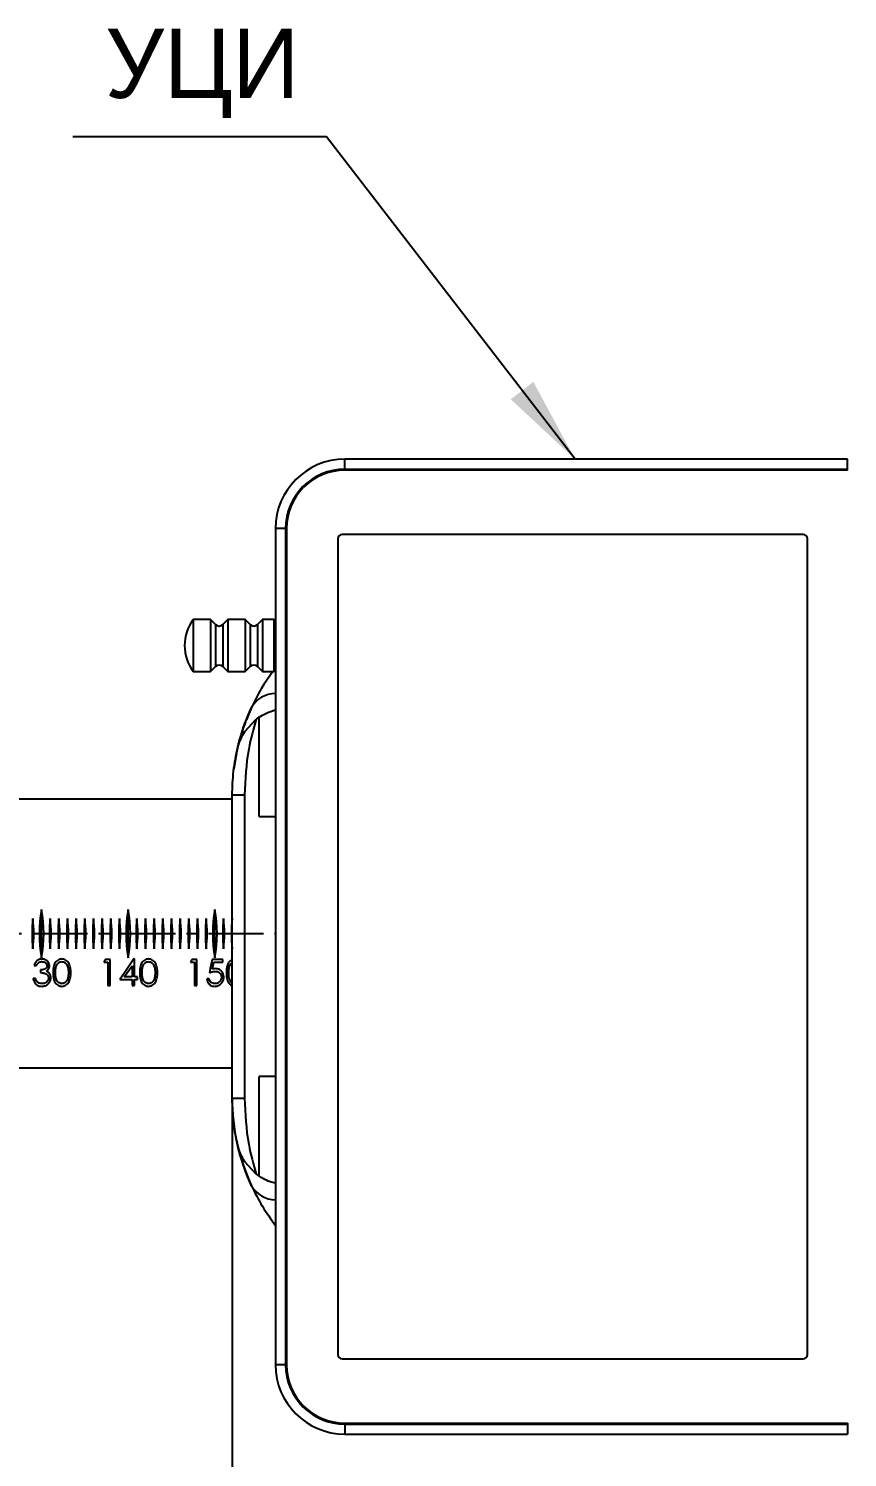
# Model space of a CAD drawing. Header units: millimetres. Extents: x -406 to 1097, y -706 to 717.
# Drawn here: x 256.9 to 351.4, y 205.6 to 370.5 of the extents above; entities that cross this region are included whole.
import ezdxf

# ---------------------------------------------------------------- set-up
doc = ezdxf.new("R2010")
doc.units = ezdxf.units.MM
doc.header["$PDSIZE"] = -1
doc.linetypes.add('CENTER', pattern=[10.16, 6.35, -1.27, 1.27, -1.27])
doc.dimstyles.new('ISO-25', dxfattribs={"dimtxt": 10, "dimasz": 10, "dimexe": 1.25, "dimexo": 0.625, "dimgap": 1.5, "dimtad": 1, "dimdec": 1, "dimtxsty": 'Standard', "dimcen": 2.5, "dimclrd": 1, "dimclre": 1, "dimclrt": 1, "dimadec": 0, "dimazin": 0, "dimtfac": 1, "dimtdec": 1, "dimtmove": 0, "dimatfit": 3, "dimfxl": 0, "dimarcsym": 0})

# ---------------------------------------------------------------- blocks, each defined once
blk = doc.blocks.new('*D2')
at = {"color": 1, "lineweight": -2, "transparency": 16777216}
for p, q in [((280.43, 246.41), (280.43, 171.3)), ((460.43, 238.41), (460.43, 171.3)), ((450.43, 172.55), (290.43, 172.55))]:
    blk.add_line(p, q, dxfattribs=at)
at = {"color": 1, "transparency": 16777216}
for points in [[(290.43, 174.21), (290.43, 170.88), (280.43, 172.55)], [(450.43, 174.21), (450.43, 170.88), (460.43, 172.55)]]:
    blk.add_solid(points, dxfattribs=at)
at = {"layer": 'Defpoints', "color": 0, "transparency": 16777216}
for p in [(280.43, 247.04), (460.43, 239.04), (280.43, 172.55)]:
    blk.add_point(p, dxfattribs=at)
at = {"color": 1, "transparency": 16777216, "insert": (370.43, 179.05), "char_height": 10, "attachment_point": 5}
blk.add_mtext('180', dxfattribs=at)
blk = doc.blocks.new('*D11')
at = {"color": 1, "lineweight": -2, "transparency": 16777216}
for p, q in [((128.43, 247.01), (128.43, 171.3)), ((280.43, 246.41), (280.43, 171.3)), ((138.43, 172.55), (270.43, 172.55))]:
    blk.add_line(p, q, dxfattribs=at)
at = {"color": 1, "transparency": 16777216}
for points in [[(138.43, 174.21), (138.43, 170.88), (128.43, 172.55)], [(270.43, 174.21), (270.43, 170.88), (280.43, 172.55)]]:
    blk.add_solid(points, dxfattribs=at)
at = {"layer": 'Defpoints', "color": 0, "transparency": 16777216}
for p in [(128.43, 247.64), (280.43, 247.04), (280.43, 172.55)]:
    blk.add_point(p, dxfattribs=at)
at = {"color": 1, "transparency": 16777216, "insert": (204.43, 179.05), "char_height": 10, "attachment_point": 5}
blk.add_mtext('152', dxfattribs=at)
blk = doc.blocks.new('*D12')
at = {"color": 1, "lineweight": -2, "transparency": 16777216}
for p, q in [((-96.57, 249.55), (-96.57, 137.51)), ((460.43, 238.41), (460.43, 137.51)), ((-86.57, 138.76), (450.43, 138.76))]:
    blk.add_line(p, q, dxfattribs=at)
at = {"color": 1, "transparency": 16777216}
for points in [[(-86.57, 140.43), (-86.57, 137.1), (-96.57, 138.76)], [(450.43, 140.43), (450.43, 137.1), (460.43, 138.76)]]:
    blk.add_solid(points, dxfattribs=at)
at = {"layer": 'Defpoints', "color": 0, "transparency": 16777216}
for p in [(-96.57, 250.17), (460.43, 239.04), (460.43, 138.76)]:
    blk.add_point(p, dxfattribs=at)
at = {"color": 1, "transparency": 16777216, "insert": (85.59, 145.26), "char_height": 10, "attachment_point": 5}
blk.add_mtext('557', dxfattribs=at)

msp = doc.modelspace()

# ---------------------------------------------------------------- linework, layer by layer
for p, q in [((351.43, 320.79), (293.43, 320.79)), ((293.43, 319.51), (293.43, 320.79)), ((293.43, 319.62), (293.43, 320.79)), ((351.43, 319.51), (351.43, 320.79)), ((351.43, 319.62), (351.43, 320.79)), ((351.43, 319.62), (293.43, 319.62)), ((351.43, 319.51), (293.43, 319.51)), ((285.43, 312.79), (285.43, 216.29)), ((286.7, 312.79), (285.43, 312.79)), ((286.59, 312.79), (285.43, 312.79)), ((286.59, 312.79), (286.59, 216.29)), ((286.7, 312.79), (286.7, 216.29)), ((346.33, 312.09), (293.13, 312.09)), ((292.63, 311.59), (292.63, 217.49)), ((346.83, 217.49), (346.83, 311.59)), ((277.93, 302.29), (275.93, 302.29)), ((275.93, 302.29), (275.93, 296.29)), ((278.5, 301.71), (277.93, 302.29)), ((277.93, 302.29), (277.93, 296.29)), ((279.93, 302.29), (279.35, 301.71)), ((281.93, 302.29), (279.93, 302.29)), ((279.93, 302.29), (279.93, 296.29)), ((282.5, 301.71), (281.93, 302.29)), ((281.93, 302.29), (281.93, 296.29)), ((283.93, 302.29), (283.35, 301.71)), ((285.29, 302.29), (283.93, 302.29)), ((283.93, 302.29), (283.93, 296.29)), ((285.43, 302.05), (285.29, 302.29)), ((285.29, 302.18), (285.29, 302.29)), ((285.29, 296.29), (285.29, 302.18)), ((278.5, 301.71), (278.5, 296.86)), ((279.35, 301.71), (279.35, 296.86)), ((282.5, 301.71), (282.5, 296.86)), ((283.35, 301.71), (283.35, 296.86)), ((277.93, 296.29), (278.5, 296.86)), ((279.35, 296.86), (279.93, 296.29)), ((281.93, 296.29), (282.5, 296.86)), ((283.35, 296.86), (283.93, 296.29)), ((275.93, 296.29), (277.93, 296.29)), ((279.93, 296.29), (281.93, 296.29)), ((283.93, 296.29), (285.29, 296.29)), ((285.29, 296.29), (285.43, 296.52)), ((281.89, 289.37), (283.21, 290.79)), ((283.54, 279.54), (283.54, 291.02)), ((280.43, 282.04), (281.84, 282.04)), ((280.43, 247.04), (280.43, 282.04)), ((281.84, 282.04), (281.84, 247.04)), ((280.43, 281.54), (128.43, 281.54)), ((283.54, 279.54), (285.43, 279.54)), ((258.43, 263.27), (258.43, 268.81)), ((268.43, 263.27), (268.43, 268.81)), ((278.43, 263.27), (278.43, 268.81)), ((257.43, 267.8), (257.43, 264.28)), ((259.43, 267.8), (259.43, 264.28)), ((260.43, 267.8), (260.43, 264.28)), ((261.43, 267.8), (261.43, 264.28)), ((262.43, 267.8), (262.43, 264.28)), ((263.43, 267.8), (263.43, 264.28)), ((264.43, 267.8), (264.43, 264.28)), ((265.43, 267.8), (265.43, 264.28)), ((266.43, 267.8), (266.43, 264.28)), ((267.43, 267.8), (267.43, 264.28)), ((269.43, 267.8), (269.43, 264.28)), ((270.43, 267.8), (270.43, 264.28)), ((271.43, 267.8), (271.43, 264.28)), ((272.43, 267.8), (272.43, 264.28)), ((273.43, 267.8), (273.43, 264.28)), ((274.43, 267.8), (274.43, 264.28)), ((275.43, 267.8), (275.43, 264.28)), ((276.43, 267.8), (276.43, 264.28)), ((277.43, 267.8), (277.43, 264.28)), ((279.43, 267.8), (279.43, 264.28)), ((257.57, 262.35), (257.84, 262.35)), ((265.78, 263.04), (265.61, 262.73)), ((265.61, 262.73), (266.07, 262.73)), ((266.34, 263.04), (265.78, 263.04)), ((266.07, 262.73), (266.07, 260.04)), ((266.34, 260.04), (266.34, 263.04)), ((268.88, 262.34), (268.88, 261.04)), ((269.14, 263.12), (269.09, 263.12)), ((269.14, 261.04), (269.14, 263.12)), ((275.78, 263.04), (275.61, 262.73)), ((275.61, 262.73), (276.07, 262.73)), ((276.34, 263.04), (275.78, 263.04)), ((276.07, 262.73), (276.07, 260.04)), ((276.34, 260.04), (276.34, 263.04)), ((279.34, 263.04), (278.11, 263.04)), ((278.32, 262.73), (279.34, 262.73)), ((279.34, 262.73), (279.34, 263.04)), ((257.72, 260.85), (257.45, 260.85)), ((258.3, 261.85), (258.3, 261.54)), ((267.45, 260.73), (268.88, 260.73)), ((268.88, 261.04), (267.98, 261.04)), ((268.88, 260.73), (268.88, 260.04)), ((269.49, 261.04), (269.14, 261.04)), ((269.14, 260.04), (269.14, 260.73)), ((269.14, 260.73), (269.49, 260.73)), ((269.49, 260.73), (269.49, 261.04)), ((277.76, 260.81), (277.49, 260.81)), ((266.07, 260.04), (266.34, 260.04)), ((268.88, 260.04), (269.14, 260.04)), ((276.07, 260.04), (276.34, 260.04)), ((128.43, 250.54), (280.43, 250.54)), ((285.43, 249.54), (283.54, 249.54)), ((283.54, 238.06), (283.54, 249.54)), ((280.43, 247.04), (281.84, 247.04)), ((283.21, 238.29), (281.89, 239.71)), ((283.21, 238.29), (283.54, 238.06)), ((286.7, 216.29), (285.43, 216.29)), ((286.59, 216.29), (285.43, 216.29)), ((293.13, 216.99), (346.33, 216.99)), ((293.43, 209.56), (351.43, 209.56)), ((293.43, 209.56), (293.43, 208.29)), ((293.43, 209.45), (351.43, 209.45)), ((293.43, 209.45), (293.43, 208.29)), ((351.43, 209.56), (351.43, 208.29)), ((351.43, 209.45), (351.43, 208.29)), ((293.43, 208.29), (351.43, 208.29))]:
    msp.add_line(p, q)
at = {"color": 4, "linetype": 'CENTER'}
msp.add_line((-342.07, 266.04), (285.43, 266.04), dxfattribs=at)
at = {"flags": 128}
for points in [[(282.66, 292.13), (282.26, 291.22), (282.06, 290.73)], [(269.09, 263.12), (268.54, 262.31), (267.99, 261.51), (267.45, 260.73)], [(267.98, 261.04), (268.28, 261.47), (268.57, 261.9), (268.88, 262.34)], [(278.11, 263.04), (278, 262.53), (277.9, 262.03), (277.8, 261.54)], [(278.15, 261.94), (278.21, 262.2), (278.26, 262.47), (278.32, 262.73)]]:
    msp.add_lwpolyline(points, dxfattribs=at)
for centre, radius, start, end in [((293.43, 312.79), 8, 90, 180), ((293.43, 312.79), 6.84, 90, 180), ((293.43, 312.79), 6.73, 90, 180), ((293.13, 311.59), 0.5, 90, 180), ((346.33, 311.59), 0.5, 0, 90), ((279.93, 299.29), 5, 143.1301, 216.8699), ((278.93, 302.14), 0.6, 225, 315), ((282.93, 302.14), 0.6, 225, 315), ((278.93, 296.44), 0.6, 45, 135), ((282.93, 296.44), 0.6, 45, 135), ((304.43, 282.04), 24, 143.5764, 155.1229), ((285.42, 290.55), 3.19, 89.8575, 150.174), ((304.43, 282.04), 24, 159.5308, 172.8238), ((273.68, 266.04), 15.5, 169.6955, 190.3045), ((243.18, 266.04), 15.5, 349.6955, 10.3045), ((283.68, 266.04), 15.5, 169.6955, 190.3045), ((253.18, 266.04), 15.5, 349.6955, 10.3045), ((293.68, 266.04), 15.5, 169.6955, 190.3045), ((263.18, 266.04), 15.5, 349.6955, 10.3045), ((272.83, 266.04), 15.5, 173.4881, 186.5119), ((242.03, 266.04), 15.5, 353.4881, 6.5119), ((274.83, 266.04), 15.5, 173.4881, 186.5119), ((244.03, 266.04), 15.5, 353.4881, 6.5119), ((275.83, 266.04), 15.5, 173.4881, 186.5119), ((245.03, 266.04), 15.5, 353.4881, 6.5119), ((276.83, 266.04), 15.5, 173.4881, 186.5119), ((246.03, 266.04), 15.5, 353.4881, 6.5119), ((277.83, 266.04), 15.5, 173.4881, 186.5119), ((247.03, 266.04), 15.5, 353.4881, 6.5119), ((278.83, 266.04), 15.5, 173.4881, 186.5119), ((248.03, 266.04), 15.5, 353.4881, 6.5119), ((279.83, 266.04), 15.5, 173.4881, 186.5119), ((249.03, 266.04), 15.5, 353.4881, 6.5119), ((280.83, 266.04), 15.5, 173.4881, 186.5119), ((250.03, 266.04), 15.5, 353.4881, 6.5119), ((281.83, 266.04), 15.5, 173.4881, 186.5119), ((251.03, 266.04), 15.5, 353.4881, 6.5119), ((282.83, 266.04), 15.5, 173.4881, 186.5119), ((252.03, 266.04), 15.5, 353.4881, 6.5119), ((284.83, 266.04), 15.5, 173.4881, 186.5119), ((254.03, 266.04), 15.5, 353.4881, 6.5119), ((285.83, 266.04), 15.5, 173.4881, 186.5119), ((255.03, 266.04), 15.5, 353.4881, 6.5119), ((286.83, 266.04), 15.5, 173.4881, 186.5119), ((256.03, 266.04), 15.5, 353.4881, 6.5119), ((287.83, 266.04), 15.5, 173.4881, 186.5119), ((257.03, 266.04), 15.5, 353.4881, 6.5119), ((288.83, 266.04), 15.5, 173.4881, 186.5119), ((258.03, 266.04), 15.5, 353.4881, 6.5119), ((289.83, 266.04), 15.5, 173.4881, 186.5119), ((259.03, 266.04), 15.5, 353.4881, 6.5119), ((290.83, 266.04), 15.5, 173.4881, 186.5119), ((260.03, 266.04), 15.5, 353.4881, 6.5119), ((291.83, 266.04), 15.5, 173.4881, 186.5119), ((261.03, 266.04), 15.5, 353.4881, 6.5119), ((292.83, 266.04), 15.5, 173.4881, 186.5119), ((262.03, 266.04), 15.5, 353.4881, 6.5119), ((294.83, 266.04), 15.5, 173.4881, 186.5119), ((264.03, 266.04), 15.5, 353.4881, 6.5119), ((295.83, 266.04), 15.5, 173.4881, 186.5119), ((304.43, 247.04), 24, 180, 204.8771), ((304.43, 247.04), 24, 204.8771, 217.6585), ((285.42, 238.53), 3.19, 209.826, 270.1425), ((293.43, 216.29), 8, 180, 270), ((293.43, 216.29), 6.84, 180, 270), ((293.43, 216.29), 6.73, 180, 270), ((293.13, 217.49), 0.5, 180, 270), ((346.33, 217.49), 0.5, 270, 0)]:
    msp.add_arc(centre, radius, start, end)
for points, knots in [([(281.07, 287.56), (281.09, 287.65), (281.13, 287.79), (281.23, 288.21), (281.43, 288.91), (281.85, 290.25), (282.35, 291.42), (282.66, 292.13)], [0, 0, 0, 0, 0.125345, 0.202428, 0.426598, 0.651103, 1, 1, 1, 1]), ([(283.54, 291.02), (283.8, 291.19), (284.32, 291.52), (285.06, 291.75), (285.43, 291.86)], [0, 0, 0, 0, 0.500105, 1, 1, 1, 1]), ([(283.21, 290.79), (282.88, 289.65), (282.07, 286.84), (281.93, 283.83), (281.84, 282.04)], [0, 0, 0, 0, 0.405801, 1, 1, 1, 1]), ([(283.54, 291.02), (283.43, 290.95), (283.33, 290.88), (283.22, 290.79), (283.21, 290.79)], [0, 0, 0, 0, 0.9511, 1, 1, 1, 1]), ([(281.07, 287.56), (281.07, 287.57), (281.09, 287.62), (281.25, 288.25), (281.58, 288.83), (281.89, 289.37)], [0, 0, 0, 0, 0.006851, 0.077869, 1, 1, 1, 1]), ([(280.43, 282.04), (280.46, 282.96), (280.51, 284.83), (280.88, 286.65), (281.07, 287.56)], [0, 0, 0, 0, 0.495436, 1, 1, 1, 1]), ([(258.46, 263.12), (258.41, 263.11), (258.35, 263.11), (258.25, 263.09), (258.19, 263.08), (258.04, 263.02), (257.95, 262.97), (257.79, 262.82), (257.72, 262.74), (257.62, 262.55), (257.59, 262.45), (257.57, 262.35)], [0, 0, 0, 0, 0.125, 0.125, 0.25, 0.25, 0.5, 0.5, 0.75, 0.75, 1, 1, 1, 1]), ([(257.84, 262.35), (257.86, 262.41), (257.89, 262.47), (257.97, 262.58), (258.02, 262.64), (258.12, 262.73), (258.19, 262.76), (258.29, 262.79), (258.32, 262.8), (258.39, 262.81), (258.43, 262.81), (258.46, 262.81)], [0, 0, 0, 0, 0.25, 0.25, 0.5, 0.5, 0.75, 0.75, 0.875, 0.875, 1, 1, 1, 1]), ([(259.07, 262.34), (259.07, 262.3), (259.06, 262.26), (259.03, 262.18), (259.01, 262.14), (258.94, 262.04), (258.87, 261.99), (258.72, 261.91), (258.64, 261.89), (258.51, 261.86), (258.47, 261.86), (258.38, 261.85), (258.34, 261.85), (258.3, 261.85)], [0, 0, 0, 0, 0.125, 0.125, 0.25, 0.25, 0.5, 0.5, 0.75, 0.75, 0.875, 0.875, 1, 1, 1, 1]), ([(259.34, 262.34), (259.33, 262.39), (259.33, 262.44), (259.31, 262.55), (259.29, 262.6), (259.22, 262.74), (259.15, 262.83), (258.98, 262.97), (258.89, 263.02), (258.73, 263.08), (258.68, 263.09), (258.57, 263.11), (258.52, 263.11), (258.46, 263.12)], [0, 0, 0, 0, 0.125, 0.125, 0.25, 0.25, 0.5, 0.5, 0.75, 0.75, 0.875, 0.875, 1, 1, 1, 1]), ([(258.46, 262.81), (258.54, 262.81), (258.61, 262.8), (258.74, 262.76), (258.81, 262.73), (258.92, 262.65), (258.98, 262.6), (259.05, 262.48), (259.07, 262.41), (259.07, 262.34)], [0, 0, 0, 0, 0.25, 0.25, 0.5, 0.5, 0.75, 0.75, 1, 1, 1, 1]), ([(258.99, 261.72), (259.04, 261.75), (259.09, 261.79), (259.18, 261.88), (259.21, 261.93), (259.28, 262.03), (259.3, 262.09), (259.33, 262.21), (259.33, 262.27), (259.34, 262.34)], [0, 0, 0, 0, 0.25, 0.25, 0.5, 0.5, 0.75, 0.75, 1, 1, 1, 1]), ([(260.76, 263.12), (260.72, 263.11), (260.67, 263.11), (260.58, 263.1), (260.54, 263.09), (260.41, 263.05), (260.33, 263.01), (260.11, 262.86), (260, 262.71), (259.85, 262.39), (259.81, 262.22), (259.77, 261.88), (259.76, 261.71), (259.76, 261.54)], [0, 0, 0, 0, 0.0625, 0.0625, 0.125, 0.125, 0.25, 0.25, 0.5, 0.5, 0.75, 0.75, 1, 1, 1, 1]), ([(260.03, 261.54), (260.03, 261.67), (260.03, 261.81), (260.06, 262.08), (260.09, 262.21), (260.17, 262.4), (260.2, 262.47), (260.28, 262.58), (260.33, 262.63), (260.44, 262.71), (260.5, 262.75), (260.63, 262.8), (260.7, 262.8), (260.77, 262.81)], [0, 0, 0, 0, 0.25, 0.25, 0.5, 0.5, 0.625, 0.625, 0.75, 0.75, 0.875, 0.875, 1, 1, 1, 1]), ([(261.8, 261.54), (261.8, 261.71), (261.79, 261.88), (261.75, 262.14), (261.73, 262.22), (261.68, 262.39), (261.65, 262.48), (261.57, 262.63), (261.52, 262.71), (261.41, 262.85), (261.35, 262.91), (261.2, 263.01), (261.12, 263.05), (260.99, 263.09), (260.94, 263.1), (260.85, 263.11), (260.81, 263.11), (260.76, 263.12)], [0, 0, 0, 0, 0.25, 0.25, 0.375, 0.375, 0.5, 0.5, 0.625, 0.625, 0.75, 0.75, 0.875, 0.875, 0.9375, 0.9375, 1, 1, 1, 1]), ([(260.77, 262.81), (260.81, 262.81), (260.84, 262.8), (260.91, 262.79), (260.94, 262.78), (261.04, 262.75), (261.1, 262.71), (261.27, 262.58), (261.35, 262.46), (261.45, 262.21), (261.49, 262.08), (261.52, 261.81), (261.53, 261.67), (261.53, 261.54)], [0, 0, 0, 0, 0.0625, 0.0625, 0.125, 0.125, 0.25, 0.25, 0.5, 0.5, 0.75, 0.75, 1, 1, 1, 1]), ([(270.76, 263.12), (270.72, 263.11), (270.67, 263.11), (270.58, 263.1), (270.54, 263.09), (270.41, 263.05), (270.33, 263.01), (270.11, 262.86), (270, 262.71), (269.85, 262.39), (269.81, 262.22), (269.77, 261.88), (269.76, 261.71), (269.76, 261.54)], [0, 0, 0, 0, 0.0625, 0.0625, 0.125, 0.125, 0.25, 0.25, 0.5, 0.5, 0.75, 0.75, 1, 1, 1, 1]), ([(270.03, 261.54), (270.03, 261.67), (270.03, 261.81), (270.06, 262.08), (270.09, 262.21), (270.17, 262.4), (270.2, 262.47), (270.28, 262.58), (270.33, 262.63), (270.44, 262.71), (270.5, 262.75), (270.63, 262.8), (270.7, 262.8), (270.77, 262.81)], [0, 0, 0, 0, 0.25, 0.25, 0.5, 0.5, 0.625, 0.625, 0.75, 0.75, 0.875, 0.875, 1, 1, 1, 1]), ([(271.8, 261.54), (271.8, 261.71), (271.79, 261.88), (271.75, 262.14), (271.73, 262.22), (271.68, 262.39), (271.65, 262.48), (271.57, 262.63), (271.52, 262.71), (271.41, 262.85), (271.35, 262.91), (271.2, 263.01), (271.12, 263.05), (270.99, 263.09), (270.94, 263.1), (270.85, 263.11), (270.81, 263.11), (270.76, 263.12)], [0, 0, 0, 0, 0.25, 0.25, 0.375, 0.375, 0.5, 0.5, 0.625, 0.625, 0.75, 0.75, 0.875, 0.875, 0.9375, 0.9375, 1, 1, 1, 1]), ([(270.77, 262.81), (270.81, 262.81), (270.84, 262.8), (270.91, 262.79), (270.94, 262.78), (271.04, 262.75), (271.1, 262.71), (271.27, 262.58), (271.35, 262.46), (271.45, 262.21), (271.49, 262.08), (271.52, 261.81), (271.53, 261.67), (271.53, 261.54)], [0, 0, 0, 0, 0.0625, 0.0625, 0.125, 0.125, 0.25, 0.25, 0.5, 0.5, 0.75, 0.75, 1, 1, 1, 1]), ([(280.43, 263.04), (280.35, 263.01), (280.19, 262.93), (279.97, 262.67), (279.77, 262.2), (279.77, 261.8), (279.76, 261.54)], [0, 0, 0, 0, 0.141145, 0.303293, 0.548718, 1, 1, 1, 1]), ([(280.03, 261.54), (280.03, 261.71), (280.04, 262.01), (280.14, 262.37), (280.27, 262.59), (280.39, 262.66), (280.43, 262.69)], [0, 0, 0, 0, 0.41787, 0.694277, 0.888264, 1, 1, 1, 1]), ([(257.45, 260.85), (257.48, 260.73), (257.51, 260.61), (257.61, 260.4), (257.68, 260.3), (257.85, 260.13), (257.96, 260.06), (258.14, 260), (258.2, 259.99), (258.32, 259.97), (258.39, 259.96), (258.45, 259.96)], [0, 0, 0, 0, 0.25, 0.25, 0.5, 0.5, 0.75, 0.75, 0.875, 0.875, 1, 1, 1, 1]), ([(257.96, 260.43), (257.89, 260.49), (257.85, 260.55), (257.77, 260.69), (257.74, 260.77), (257.72, 260.85)], [0, 0, 0, 0, 0.5, 0.5, 1, 1, 1, 1]), ([(258.3, 261.54), (258.4, 261.53), (258.51, 261.52), (258.67, 261.5), (258.72, 261.49), (258.82, 261.45), (258.87, 261.43), (259.01, 261.35), (259.08, 261.28), (259.16, 261.15), (259.19, 261.1), (259.21, 261), (259.22, 260.95), (259.22, 260.9)], [0, 0, 0, 0, 0.25, 0.25, 0.375, 0.375, 0.5, 0.5, 0.75, 0.75, 0.875, 0.875, 1, 1, 1, 1]), ([(258.45, 259.96), (258.52, 259.96), (258.59, 259.97), (258.72, 259.99), (258.79, 260.01), (258.98, 260.08), (259.09, 260.15), (259.28, 260.33), (259.36, 260.44), (259.44, 260.61), (259.46, 260.67), (259.48, 260.8), (259.49, 260.87), (259.49, 260.93)], [0, 0, 0, 0, 0.125, 0.125, 0.25, 0.25, 0.5, 0.5, 0.75, 0.75, 0.875, 0.875, 1, 1, 1, 1]), ([(259.22, 260.9), (259.22, 260.86), (259.22, 260.81), (259.2, 260.73), (259.18, 260.69), (259.12, 260.57), (259.06, 260.49), (258.91, 260.38), (258.83, 260.33), (258.65, 260.28), (258.55, 260.27), (258.46, 260.27)], [0, 0, 0, 0, 0.125, 0.125, 0.25, 0.25, 0.5, 0.5, 0.75, 0.75, 1, 1, 1, 1]), ([(259.31, 261.46), (259.27, 261.52), (259.22, 261.57), (259.11, 261.65), (259.05, 261.69), (258.99, 261.72)], [0, 0, 0, 0, 0.5, 0.5, 1, 1, 1, 1]), ([(259.49, 260.93), (259.49, 260.98), (259.49, 261.02), (259.47, 261.12), (259.46, 261.16), (259.42, 261.3), (259.37, 261.38), (259.31, 261.46)], [0, 0, 0, 0, 0.25, 0.25, 0.5, 0.5, 1, 1, 1, 1]), ([(259.76, 261.54), (259.76, 261.36), (259.77, 261.19), (259.8, 260.93), (259.82, 260.85), (259.86, 260.68), (259.89, 260.6), (260, 260.37), (260.11, 260.23), (260.33, 260.07), (260.4, 260.03), (260.54, 259.99), (260.58, 259.98), (260.67, 259.96), (260.72, 259.96), (260.76, 259.96)], [0, 0, 0, 0, 0.25, 0.25, 0.375, 0.375, 0.5, 0.5, 0.75, 0.75, 0.875, 0.875, 0.9375, 0.9375, 1, 1, 1, 1]), ([(260.77, 260.27), (260.74, 260.27), (260.7, 260.27), (260.63, 260.29), (260.6, 260.3), (260.5, 260.33), (260.44, 260.37), (260.27, 260.5), (260.19, 260.61), (260.09, 260.86), (260.06, 261), (260.03, 261.27), (260.03, 261.4), (260.03, 261.54)], [0, 0, 0, 0, 0.0625, 0.0625, 0.125, 0.125, 0.25, 0.25, 0.5, 0.5, 0.75, 0.75, 1, 1, 1, 1]), ([(260.76, 259.96), (260.86, 259.96), (260.95, 259.97), (261.12, 260.03), (261.2, 260.07), (261.42, 260.22), (261.53, 260.37), (261.69, 260.68), (261.74, 260.85), (261.79, 261.19), (261.8, 261.36), (261.8, 261.54)], [0, 0, 0, 0, 0.125, 0.125, 0.25, 0.25, 0.5, 0.5, 0.75, 0.75, 1, 1, 1, 1]), ([(261.42, 260.78), (261.39, 260.72), (261.36, 260.65), (261.29, 260.53), (261.24, 260.47), (261.13, 260.38), (261.06, 260.34), (260.96, 260.3), (260.92, 260.29), (260.85, 260.27), (260.81, 260.27), (260.77, 260.27)], [0, 0, 0, 0, 0.25, 0.25, 0.5, 0.5, 0.75, 0.75, 0.875, 0.875, 1, 1, 1, 1]), ([(261.53, 261.54), (261.53, 261.41), (261.52, 261.28), (261.5, 261.09), (261.48, 261.03), (261.46, 260.91), (261.44, 260.84), (261.42, 260.78)], [0, 0, 0, 0, 0.5, 0.5, 0.75, 0.75, 1, 1, 1, 1]), ([(269.76, 261.54), (269.76, 261.36), (269.77, 261.19), (269.8, 260.93), (269.82, 260.85), (269.86, 260.68), (269.89, 260.6), (270, 260.37), (270.11, 260.23), (270.33, 260.07), (270.4, 260.03), (270.54, 259.99), (270.58, 259.98), (270.67, 259.96), (270.72, 259.96), (270.76, 259.96)], [0, 0, 0, 0, 0.25, 0.25, 0.375, 0.375, 0.5, 0.5, 0.75, 0.75, 0.875, 0.875, 0.9375, 0.9375, 1, 1, 1, 1]), ([(270.77, 260.27), (270.74, 260.27), (270.7, 260.27), (270.63, 260.29), (270.6, 260.3), (270.5, 260.33), (270.44, 260.37), (270.27, 260.5), (270.19, 260.61), (270.09, 260.86), (270.06, 261), (270.03, 261.27), (270.03, 261.4), (270.03, 261.54)], [0, 0, 0, 0, 0.0625, 0.0625, 0.125, 0.125, 0.25, 0.25, 0.5, 0.5, 0.75, 0.75, 1, 1, 1, 1]), ([(270.76, 259.96), (270.86, 259.96), (270.95, 259.97), (271.12, 260.03), (271.2, 260.07), (271.42, 260.22), (271.53, 260.37), (271.69, 260.68), (271.74, 260.85), (271.79, 261.19), (271.8, 261.36), (271.8, 261.54)], [0, 0, 0, 0, 0.125, 0.125, 0.25, 0.25, 0.5, 0.5, 0.75, 0.75, 1, 1, 1, 1]), ([(271.42, 260.78), (271.39, 260.72), (271.36, 260.65), (271.29, 260.53), (271.24, 260.47), (271.13, 260.38), (271.06, 260.34), (270.96, 260.3), (270.92, 260.29), (270.85, 260.27), (270.81, 260.27), (270.77, 260.27)], [0, 0, 0, 0, 0.25, 0.25, 0.5, 0.5, 0.75, 0.75, 0.875, 0.875, 1, 1, 1, 1]), ([(271.53, 261.54), (271.53, 261.41), (271.52, 261.28), (271.5, 261.09), (271.48, 261.03), (271.46, 260.91), (271.44, 260.84), (271.42, 260.78)], [0, 0, 0, 0, 0.5, 0.5, 0.75, 0.75, 1, 1, 1, 1]), ([(277.49, 260.81), (277.51, 260.7), (277.53, 260.59), (277.63, 260.39), (277.69, 260.29), (277.85, 260.13), (277.95, 260.07), (278.11, 260), (278.17, 259.99), (278.29, 259.97), (278.35, 259.96), (278.41, 259.96)], [0, 0, 0, 0, 0.25, 0.25, 0.5, 0.5, 0.75, 0.75, 0.875, 0.875, 1, 1, 1, 1]), ([(278.42, 260.27), (278.38, 260.27), (278.34, 260.27), (278.26, 260.29), (278.23, 260.3), (278.11, 260.33), (278.04, 260.37), (277.92, 260.47), (277.87, 260.53), (277.8, 260.66), (277.78, 260.73), (277.76, 260.81)], [0, 0, 0, 0, 0.125, 0.125, 0.25, 0.25, 0.5, 0.5, 0.75, 0.75, 1, 1, 1, 1]), ([(277.8, 261.54), (277.9, 261.58), (278.01, 261.62), (278.18, 261.66), (278.23, 261.67), (278.35, 261.69), (278.4, 261.69), (278.46, 261.69)], [0, 0, 0, 0, 0.5, 0.5, 0.75, 0.75, 1, 1, 1, 1]), ([(278.51, 262), (278.45, 262), (278.39, 261.99), (278.27, 261.97), (278.21, 261.96), (278.15, 261.94)], [0, 0, 0, 0, 0.5, 0.5, 1, 1, 1, 1]), ([(278.41, 259.96), (278.48, 259.96), (278.55, 259.97), (278.69, 259.99), (278.76, 260.01), (278.89, 260.06), (278.95, 260.1), (279.07, 260.17), (279.12, 260.22), (279.26, 260.37), (279.33, 260.49), (279.41, 260.68), (279.42, 260.75), (279.45, 260.88), (279.45, 260.95), (279.45, 261.02)], [0, 0, 0, 0, 0.125, 0.125, 0.25, 0.25, 0.375, 0.375, 0.5, 0.5, 0.75, 0.75, 0.875, 0.875, 1, 1, 1, 1]), ([(279.18, 261.03), (279.18, 260.98), (279.18, 260.93), (279.16, 260.84), (279.15, 260.79), (279.1, 260.65), (279.04, 260.57), (278.9, 260.43), (278.82, 260.37), (278.68, 260.31), (278.63, 260.29), (278.53, 260.27), (278.47, 260.27), (278.42, 260.27)], [0, 0, 0, 0, 0.125, 0.125, 0.25, 0.25, 0.5, 0.5, 0.75, 0.75, 0.875, 0.875, 1, 1, 1, 1]), ([(278.46, 261.69), (278.55, 261.69), (278.65, 261.68), (278.83, 261.63), (278.91, 261.58), (279.05, 261.45), (279.1, 261.38), (279.15, 261.25), (279.16, 261.21), (279.18, 261.12), (279.18, 261.08), (279.18, 261.03)], [0, 0, 0, 0, 0.25, 0.25, 0.5, 0.5, 0.75, 0.75, 0.875, 0.875, 1, 1, 1, 1]), ([(279.45, 261.02), (279.45, 261.14), (279.44, 261.26), (279.35, 261.5), (279.29, 261.61), (279.16, 261.75), (279.11, 261.8), (279.01, 261.87), (278.95, 261.9), (278.83, 261.95), (278.77, 261.97), (278.64, 262), (278.57, 262), (278.51, 262)], [0, 0, 0, 0, 0.25, 0.25, 0.5, 0.5, 0.625, 0.625, 0.75, 0.75, 0.875, 0.875, 1, 1, 1, 1]), ([(279.76, 261.54), (279.76, 261.34), (279.77, 260.93), (279.94, 260.45), (280.19, 260.15), (280.36, 260.07), (280.43, 260.04)], [0, 0, 0, 0, 0.344074, 0.69284, 0.867703, 1, 1, 1, 1]), ([(280.43, 260.38), (280.41, 260.4), (280.32, 260.44), (280.19, 260.61), (280.04, 260.99), (280.03, 261.32), (280.03, 261.54)], [0, 0, 0, 0, 0.052792, 0.225577, 0.490557, 1, 1, 1, 1]), ([(258.46, 260.27), (258.37, 260.27), (258.28, 260.28), (258.15, 260.32), (258.11, 260.34), (258.03, 260.38), (257.99, 260.4), (257.96, 260.43)], [0, 0, 0, 0, 0.5, 0.5, 0.75, 0.75, 1, 1, 1, 1]), ([(281.07, 241.51), (280.89, 242.41), (280.51, 244.23), (280.46, 246.1), (280.43, 247.04)], [0, 0, 0, 0, 0.495312, 1, 1, 1, 1]), ([(281.84, 247.04), (281.93, 245.25), (282.07, 242.23), (282.88, 239.43), (283.21, 238.29)], [0, 0, 0, 0, 0.594199, 1, 1, 1, 1]), ([(281.89, 239.71), (281.58, 240.25), (281.25, 240.83), (281.09, 241.46), (281.07, 241.51), (281.07, 241.51)], [0, 0, 0, 0, 0.922131, 0.993149, 1, 1, 1, 1]), ([(282.66, 236.94), (282.45, 237.42), (282.03, 238.38), (281.6, 239.62), (281.3, 240.62), (281.14, 241.23), (281.09, 241.44), (281.07, 241.51)], [0, 0, 0, 0, 0.231018, 0.468452, 0.677808, 0.895035, 1, 1, 1, 1]), ([(285.43, 237.24), (285.22, 237.29), (284.69, 237.42), (284.05, 237.73), (283.68, 237.96), (283.54, 238.06)], [0, 0, 0, 0, 0.273241, 0.706846, 1, 1, 1, 1])]:
    msp.add_open_spline(points, degree=3, knots=knots)

# ---------------------------------------------------------------- texts
at = {"color": 1}
msp.add_text('УЦИ', height=8, dxfattribs=at).set_placement((265.76, 362.48))

# ---------------------------------------------------------------- dimensions: what is measured, and where the dimension line sits
dim = msp.add_linear_dim(base=(460.43, 138.76), p1=(-96.57, 250.17), p2=(460.43, 239.04), dimstyle='ISO-25')
dim.commit()
dim.dimension.update_dxf_attribs({"geometry": '*D12', "text_midpoint": (85.59, 138.76), "dimtype": 160})
for p1, picture, middle in [((128.43, 247.64), '*D11', (204.43, 179.05)), ((460.43, 239.04), '*D2', (370.43, 179.05))]:
    dim = msp.add_linear_dim(base=(280.43, 172.55), p1=p1, p2=(280.43, 247.04), dimstyle='ISO-25')
    dim.commit()
    dim.dimension.update_dxf_attribs({"geometry": picture, "text_midpoint": middle})

# ---------------------------------------------------------------- leaders
msp.add_leader([(319.99, 320.79), (291.31, 357.99), (262.04, 357.99)], dimstyle='ISO-25', override={"dimgap": 1.5, "dimtad": 0})

doc.saveas('drawing.dxf')
